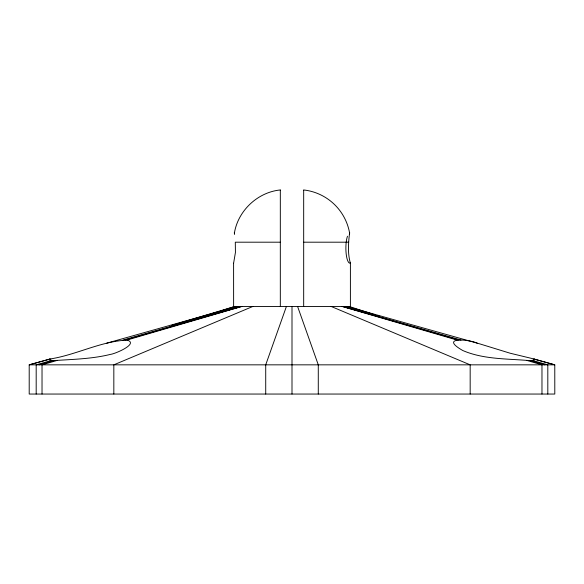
<?xml version="1.0" encoding="UTF-8"?>
<svg xmlns="http://www.w3.org/2000/svg" width="584" height="584" viewBox="0 0 584 584"><rect width="100%" height="100%" fill="white"/><g stroke="black" fill="none" stroke-linecap="round" stroke-linejoin="round"><path stroke-width="0.88" d="M349.553 232.979L349.568 232.855A52.56 52.56 0 0 0 303.68 189.953M349.517 233.461C348.334 243.338 347.589 253.514 350.4 263.202M234.432 232.848C238.177 210.503 257.77 192.187 280.32 189.953M233.615 263.143L235.432 252.456L235.301 242.192L280.32 242.192M286.423 306.439L265.72 364.839L265.72 394.047M252.901 306.439L113.829 364.839L113.829 394.047M211.277 314.119L234.877 306.439L171.251 325.558M346.684 306.439L479.625 343.837L510.204 353.24L532.907 358.722L554.778 364.839L554.8 394.047L29.2 394.047L29.2 364.839L50.195 358.97C76.402 354.875 100.652 341.29 127.232 340.092C139.102 343.801 114.625 354.043 110.566 354.349C93.184 358.707 75.146 359.233 57.341 360.372L42.026 364.839L42.026 394.047M126.859 340.07L242.017 306.439M39.106 364.839L54.283 360.459M125.093 340.019L241.418 306.439M57.349 360.364A39.69 4.803 -12.2 0 1 51.852 360.364L36.186 364.839L36.186 394.047M122.998 340.07L240.842 306.439M106.777 343.158L237.316 306.439M477.223 343.158C468.872 339.209 438.599 336.691 462.762 350.517C482.822 359.16 505.255 358.678 526.659 360.372A39.69 4.803 12.2 0 0 532.141 360.372L535.185 359.722L533.805 358.97L554.8 364.839L29.2 364.839L50.195 358.97L48.815 359.722L51.859 360.372M303.68 242.192L348.699 242.192M343.158 306.439L461.002 340.07M532.141 360.372L547.814 364.839L547.814 394.047M342.582 306.439L458.907 340.019M529.717 360.459L544.894 364.839M341.983 306.439L457.141 340.07M526.659 360.372L541.974 364.839L541.974 394.047M349.123 306.439L371.884 313.849M372.723 314.119L375.227 314.937M376.892 315.477L379.388 316.287M331.099 306.439L470.171 364.839L470.171 394.047M297.577 306.439L318.28 364.839L318.28 394.047M233.6 263.216L233.622 306.439L350.4 306.439L350.4 263.216M303.68 190.223L303.68 306.439M292 306.439L292 394.047M280.32 190.07L280.32 306.439M349.407 234.388A15.184 0.38 -83.5 0 1 349.758 232.863M350.393 263.077A15.016 4.037 -90 0 1 346.173 253.792A15.016 4.037 -90 0 1 347.473 236.213M234.242 232.855A15.184 0.38 83.5 0 1 234.593 234.439"/></g></svg>
